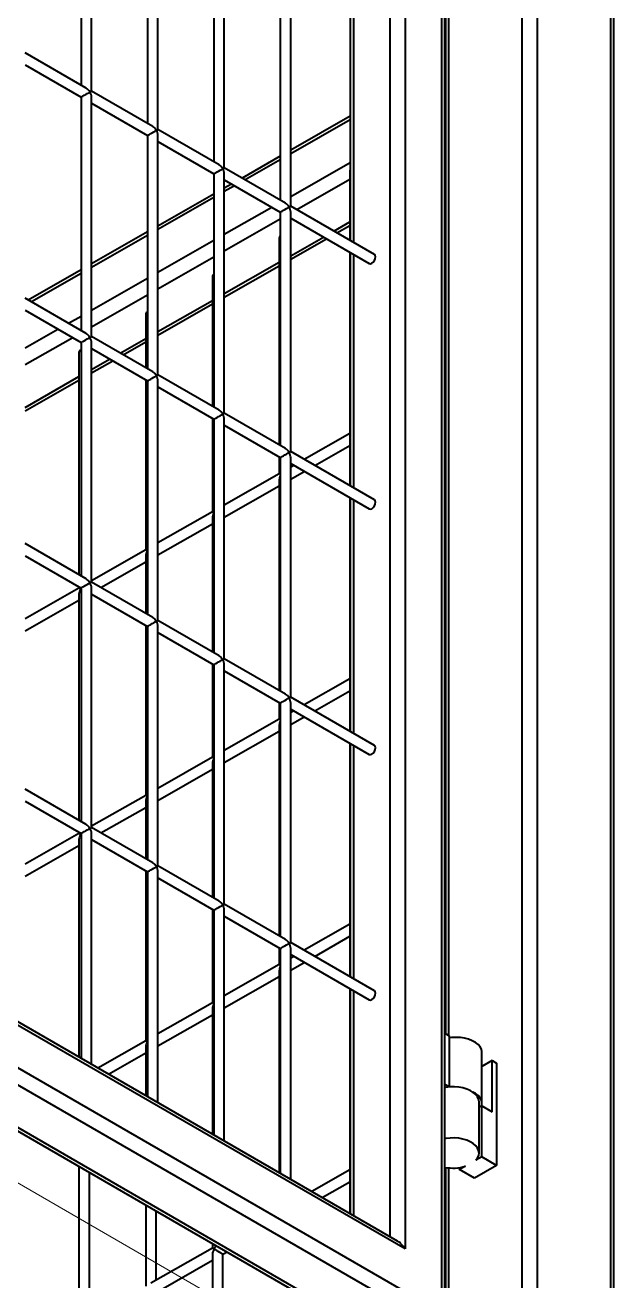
# Model space of a CAD drawing. Header units: millimetres. Extents: x 0 to 420, y 0 to 297.
# Drawn here: x 303.1 to 308.74, y 133.57 to 145.6 of the extents above; entities that cross this region are included whole.
import ezdxf

# ---------------------------------------------------------------- set-up
doc = ezdxf.new("R2010")
doc.units = ezdxf.units.MM

msp = doc.modelspace()

# ---------------------------------------------------------------- linework, layer by layer
at = {"color": 8, "linetype": 'Continuous', "lineweight": 40}
for p, q in [((307.8616, 131.7194), (307.8616, 163.8912)), ((308.003, 163.8912), (308.003, 131.7194)), ((308.7101, 131.3112), (308.7101, 163.483)), ((306.5958, 133.9946), (306.5958, 162.2131)), ((307.1545, 159.1518), (307.1545, 135.9247)), ((306.2423, 145.7593), (306.2423, 143.5231)), ((306.213, 144.6976), (305.6417, 144.3716)), ((305.5417, 144.3146), (305.2046, 144.1221)), ((305.6417, 143.9633), (306.213, 144.2893)), ((305.104, 144.0647), (305.0054, 144.0085)), ((306.2098, 144.1247), (305.7021, 143.8349)), ((304.9054, 143.9514), (304.369, 143.6453)), ((305.0054, 143.6002), (305.4596, 143.8594)), ((305.5417, 143.7435), (305.0054, 143.4374)), ((306.0556, 143.6308), (306.2098, 143.7188)), ((304.269, 143.5882), (303.7326, 143.2822)), ((304.369, 143.237), (304.9054, 143.5431)), ((305.6417, 143.3947), (305.955, 143.5734)), ((304.9054, 143.3803), (304.369, 143.0742)), ((305.0054, 143.0315), (305.5323, 143.3322)), ((306.2423, 143.4076), (306.2423, 141.1714)), ((303.6326, 143.2251), (303.156, 142.9531)), ((303.7326, 142.8739), (304.269, 143.18)), ((304.269, 143.0172), (303.7326, 142.7111)), ((304.369, 142.6684), (304.8922, 142.967)), ((303.5116, 142.7478), (303.6326, 142.8168)), ((303.0962, 142.5107), (303.411, 142.6904)), ((303.5529, 142.6085), (303.0962, 142.3479)), ((304.007, 142.4618), (304.2522, 142.6017)), ((303.7326, 142.3052), (303.9064, 142.4044)), ((303.0962, 141.9421), (303.6121, 142.2365)), ((306.2423, 141.056), (306.2423, 138.8198)), ((306.2423, 138.7043), (306.2423, 136.4682)), ((306.2423, 136.3527), (306.2423, 134.1987)), ((307.1545, 134.6556), (307.1545, 131.3112))]:
    msp.add_line(p, q, dxfattribs=at)
at = {"color": 7, "linetype": 'Continuous', "lineweight": 40}
for p, q in [((308.7394, 131.2943), (308.7394, 163.4422)), ((307.0908, 133.2668), (307.0908, 162.4989)), ((307.1201, 133.1682), (307.1201, 162.5159)), ((306.7373, 162.2948), (306.7373, 133.8792)), ((307.1252, 159.1558), (307.1252, 135.9416)), ((303.6326, 147.2658), (303.6326, 145.0296)), ((303.7326, 144.9719), (303.7326, 147.2658)), ((304.269, 146.8984), (304.269, 144.6623)), ((304.369, 144.6045), (304.369, 146.8984)), ((304.9054, 146.531), (304.9054, 144.2949)), ((305.0054, 144.2371), (305.0054, 146.531)), ((305.5418, 146.1637), (305.5418, 143.9275)), ((305.6417, 143.8698), (305.6417, 146.1637)), ((306.213, 145.7762), (306.213, 143.54)), ((303.6826, 145.0008), (303.0962, 145.3393)), ((303.0962, 145.2238), (303.6326, 144.9142)), ((303.6326, 144.9142), (303.6326, 142.678)), ((304.319, 144.6334), (303.7326, 144.9719)), ((303.7326, 142.6203), (303.7326, 144.9142)), ((303.7326, 144.8564), (304.269, 144.5468)), ((306.213, 144.7316), (305.6417, 144.4056)), ((304.269, 144.5468), (304.269, 142.3106)), ((304.9553, 144.266), (304.369, 144.6045)), ((304.369, 142.2529), (304.369, 144.5468)), ((304.369, 144.4891), (304.9054, 144.1794)), ((305.5417, 144.3485), (305.175, 144.1392)), ((304.9054, 144.1794), (304.9054, 141.9432)), ((305.5917, 143.8986), (305.0054, 144.2371)), ((305.0054, 141.8855), (305.0054, 144.1794)), ((306.2098, 144.2053), (306.2098, 143.5418)), ((305.0054, 144.1217), (305.5417, 143.812)), ((305.0744, 144.0818), (305.0054, 144.0424)), ((304.9054, 143.9854), (304.369, 143.6793)), ((305.5418, 143.812), (305.5418, 141.5759)), ((306.4441, 143.4066), (305.6417, 143.8698)), ((305.6417, 141.5181), (305.6417, 143.812)), ((305.6417, 143.7543), (306.3941, 143.32)), ((306.0848, 143.614), (306.2098, 143.6853)), ((304.269, 143.6222), (303.7326, 143.3161)), ((305.5323, 143.5637), (305.5323, 141.5813)), ((305.6417, 143.3612), (305.9842, 143.5566)), ((306.2098, 143.4264), (306.2098, 141.1902)), ((306.213, 143.4245), (306.213, 141.1883)), ((305.0054, 142.998), (305.5323, 143.2987)), ((303.6326, 143.2591), (303.1264, 142.9702)), ((304.8922, 143.1984), (304.8922, 141.9508)), ((307.1252, 143.2453), (307.1201, 143.244)), ((303.6826, 142.6491), (303.0962, 142.9877)), ((303.0962, 142.8722), (303.6326, 142.5625)), ((304.2522, 142.8332), (304.2522, 142.3203)), ((304.369, 142.6349), (304.8922, 142.9335)), ((307.1252, 142.7554), (307.1201, 142.7541)), ((307.1252, 142.745), (307.1201, 142.7441)), ((304.319, 142.2818), (303.7326, 142.6203)), ((303.6121, 142.4679), (303.6121, 140.3382)), ((303.6326, 142.5625), (303.6326, 140.3264)), ((303.7326, 140.2686), (303.7326, 142.5625)), ((303.7326, 142.5048), (304.269, 142.1952)), ((304.0362, 142.445), (304.2522, 142.5682)), ((303.7326, 142.2717), (303.9356, 142.3876)), ((304.9553, 141.9144), (304.369, 142.2529)), ((307.1252, 142.2551), (307.1201, 142.2542)), ((303.0962, 141.9086), (303.6121, 142.203)), ((304.2522, 142.2048), (304.2522, 140.5759)), ((304.269, 142.1952), (304.269, 139.959)), ((304.369, 139.9013), (304.369, 142.1952)), ((304.369, 142.1374), (304.9054, 141.8278)), ((307.1201, 141.9795), (307.1252, 141.9786)), ((305.5917, 141.547), (305.0054, 141.8855)), ((304.8922, 141.8353), (304.8922, 140.9411)), ((304.9054, 141.8278), (304.9054, 139.5916)), ((305.0054, 139.5339), (305.0054, 141.8278)), ((305.0054, 141.77), (305.5417, 141.4604)), ((306.2098, 141.693), (305.7718, 141.4431)), ((306.4441, 141.055), (305.6417, 141.5181)), ((305.8721, 141.3852), (306.2098, 141.5778)), ((305.5323, 141.4658), (305.5323, 141.3064)), ((305.5418, 141.4604), (305.5418, 139.2242)), ((305.6417, 139.1665), (305.6417, 141.4604)), ((305.6417, 141.4027), (306.3941, 140.9684)), ((305.6712, 141.3857), (305.6417, 141.3688)), ((305.5323, 141.3064), (305.0054, 141.0057)), ((305.6417, 141.2537), (305.7715, 141.3278)), ((305.0054, 140.8906), (305.5323, 141.1913)), ((305.5323, 141.2483), (305.5323, 139.2297)), ((306.2098, 141.0747), (306.2098, 138.8386)), ((306.213, 141.0729), (306.213, 138.8367)), ((304.8922, 140.9411), (304.369, 140.6425)), ((304.369, 140.5274), (304.8922, 140.826)), ((304.8922, 140.8831), (304.8922, 139.5992)), ((303.6826, 140.2975), (303.0962, 140.636)), ((304.2522, 140.5759), (303.7326, 140.2794)), ((303.0962, 140.5206), (303.6326, 140.2109)), ((303.8235, 140.2161), (304.2522, 140.4608)), ((304.2522, 140.5178), (304.2522, 139.9687)), ((306.7373, 133.8792), (295.4801, 140.3778)), ((306.6665, 133.9538), (295.5094, 140.3947)), ((295.1266, 140.1736), (307.0908, 133.2668)), ((303.6121, 140.2106), (303.0962, 139.9162)), ((303.6121, 140.2227), (303.6121, 140.2106)), ((303.6326, 140.2109), (303.6326, 137.9747)), ((304.319, 139.9301), (303.7326, 140.2686)), ((303.7326, 137.917), (303.7326, 140.2109)), ((307.0908, 133.1035), (294.9851, 140.0919)), ((303.0962, 139.8011), (303.6121, 140.0955)), ((303.6121, 140.1526), (303.6121, 137.9865)), ((303.7326, 140.1532), (304.269, 139.8435)), ((294.6023, 139.8709), (306.6666, 132.9064)), ((294.6316, 139.8878), (306.7373, 132.8994)), ((304.2522, 139.8532), (304.2522, 138.2243)), ((304.269, 139.8435), (304.269, 137.6073)), ((304.9553, 139.5627), (304.369, 139.9013)), ((304.369, 137.5496), (304.369, 139.8435)), ((304.369, 139.7858), (304.9054, 139.4761)), ((304.8922, 139.4837), (304.8922, 138.5895)), ((304.9054, 139.4761), (304.9054, 137.24)), ((305.5917, 139.1954), (305.0054, 139.5339)), ((305.0054, 137.1822), (305.0054, 139.4761)), ((305.0054, 139.4184), (305.5417, 139.1087)), ((306.2098, 139.3413), (305.7718, 139.0914)), ((305.8721, 139.0335), (306.2098, 139.2262)), ((305.5323, 139.1142), (305.5323, 138.9548)), ((305.5418, 139.1087), (305.5418, 136.8726)), ((306.4441, 138.7033), (305.6417, 139.1665)), ((305.6417, 136.8148), (305.6417, 139.1087)), ((305.6417, 139.051), (306.3941, 138.6167)), ((305.6712, 139.034), (305.6417, 139.0172)), ((305.6417, 138.9021), (305.7715, 138.9761)), ((305.5323, 138.9548), (305.0054, 138.6541)), ((305.5323, 138.8967), (305.5323, 136.878)), ((305.0054, 138.5389), (305.5323, 138.8396)), ((306.2098, 138.7231), (306.2098, 136.4869)), ((306.213, 138.7212), (306.213, 136.4851)), ((304.8922, 138.5895), (304.369, 138.2909)), ((304.8922, 138.5314), (304.8922, 137.2475)), ((304.369, 138.1758), (304.8922, 138.4744)), ((303.6826, 137.9459), (303.0962, 138.2844)), ((303.0962, 138.1689), (303.6326, 137.8593)), ((304.2522, 138.2243), (303.7326, 137.9278)), ((304.2522, 138.1662), (304.2522, 137.617)), ((303.8235, 137.8645), (304.2522, 138.1091)), ((304.319, 137.5785), (303.7326, 137.917)), ((303.6121, 137.859), (303.0962, 137.5646)), ((303.6121, 137.8711), (303.6121, 137.859)), ((303.6121, 137.8009), (303.6121, 135.7171)), ((303.6326, 137.8593), (303.6326, 135.7053)), ((303.7326, 135.6476), (303.7326, 137.8593)), ((303.7326, 137.8015), (304.269, 137.4919)), ((303.0962, 137.4495), (303.6121, 137.7439)), ((304.9553, 137.2111), (304.369, 137.5496)), ((304.2522, 137.5016), (304.2522, 135.8726)), ((304.269, 137.4919), (304.269, 135.3379)), ((304.369, 135.2802), (304.369, 137.4919)), ((304.369, 137.4341), (304.9054, 137.1245)), ((305.5917, 136.8437), (305.0054, 137.1822)), ((304.8922, 137.1321), (304.8922, 136.2379)), ((304.9054, 137.1245), (304.9054, 134.9705)), ((305.0054, 134.9128), (305.0054, 137.1245)), ((305.0054, 137.0668), (305.5417, 136.7571)), ((306.2098, 136.9897), (305.7718, 136.7398)), ((306.4441, 136.3517), (305.6417, 136.8148)), ((305.8721, 136.6819), (306.2098, 136.8746)), ((305.5323, 136.7626), (305.5323, 136.6031)), ((305.5418, 136.7571), (305.5418, 134.6031)), ((305.6417, 134.5454), (305.6417, 136.7571)), ((305.6417, 136.6994), (306.3941, 136.2651)), ((305.6712, 136.6824), (305.6417, 136.6656)), ((305.5323, 136.6031), (305.0054, 136.3024)), ((305.6417, 136.5504), (305.7715, 136.6245)), ((305.0054, 136.1873), (305.5323, 136.488)), ((305.5323, 136.545), (305.5323, 134.6086)), ((306.2098, 136.3715), (306.2098, 134.2175)), ((306.213, 136.3696), (306.213, 134.2156)), ((304.8922, 136.2379), (304.369, 135.9393)), ((304.369, 135.8241), (304.8922, 136.1227)), ((304.8922, 136.1798), (304.8922, 134.9781)), ((304.2522, 135.8726), (303.7948, 135.6116)), ((307.1201, 135.9445), (307.1615, 135.9206)), ((307.1615, 135.9206), (307.1615, 135.4306)), ((303.8951, 135.5537), (304.2522, 135.7575)), ((304.2522, 135.8146), (304.2522, 135.3476)), ((307.4752, 135.2714), (307.4752, 135.7614)), ((307.5717, 135.6838), (307.4752, 135.6281)), ((307.5717, 135.1939), (307.5717, 135.6838)), ((307.5717, 135.6838), (307.6141, 135.6593)), ((307.6141, 135.6593), (307.6141, 134.6795)), ((307.1615, 135.4306), (307.1201, 135.4546)), ((307.4469, 134.7979), (307.4469, 135.2878)), ((307.4727, 135.251), (307.4469, 135.2362)), ((307.4727, 134.7611), (307.4727, 135.251)), ((307.4727, 135.251), (307.5717, 135.1939)), ((307.4727, 134.7611), (307.4161, 134.7285)), ((307.6141, 134.6795), (307.4727, 134.7611)), ((303.6121, 134.6697), (303.6121, 133.1557)), ((306.2098, 134.6381), (305.8434, 134.429)), ((307.1252, 134.6596), (307.1252, 131.2943)), ((307.3171, 134.6713), (307.2605, 134.6387)), ((307.2605, 134.6387), (307.2605, 134.6583)), ((307.4019, 134.557), (307.2605, 134.6387)), ((307.6141, 134.6795), (307.4019, 134.557)), ((303.7121, 133.2128), (303.7121, 134.612)), ((305.9437, 134.3711), (306.2098, 134.5229)), ((304.2522, 134.3002), (304.2522, 133.521)), ((304.3522, 133.5781), (304.3522, 134.2425)), ((304.8922, 133.9307), (304.8922, 133.8862)), ((304.8922, 133.8862), (304.3026, 133.5498)), ((304.8922, 133.8282), (304.8922, 131.5346)), ((304.9922, 133.8282), (305.0313, 133.8504)), ((304.9922, 131.5917), (304.9922, 133.8282)), ((304.3522, 133.4629), (304.8922, 133.7711))]:
    msp.add_line(p, q, dxfattribs=at)
at = {"color": 7, "linetype": 'Continuous', "lineweight": 20}
msp.add_line((323.7715, 122.5348), (265.7887, 156.0075), dxfattribs=at)
at = {"color": 7, "linetype": 'Continuous', "lineweight": 40, "flags": 128}
for points in [[(306.3941, 143.32), (306.4055, 143.3178), (306.4191, 143.3225)], [(306.4191, 143.3225), (306.4326, 143.3334), (306.4441, 143.3489), (306.4517, 143.3665), (306.4544, 143.3837), (306.4517, 143.3978), (306.4441, 143.4066), (306.4441, 143.4066)], [(306.4191, 140.9708), (306.4326, 140.9817), (306.4441, 140.9972), (306.4517, 141.0149), (306.4544, 141.0321), (306.4517, 141.0461), (306.4441, 141.055), (306.4441, 141.055)], [(306.3941, 140.9684), (306.4055, 140.9661), (306.4191, 140.9708)], [(306.3941, 138.6167), (306.4055, 138.6145), (306.4191, 138.6192)], [(306.4191, 138.6192), (306.4326, 138.6301), (306.4441, 138.6456), (306.4517, 138.6633), (306.4544, 138.6804), (306.4517, 138.6945), (306.4441, 138.7033), (306.4441, 138.7033)], [(306.4191, 136.2676), (306.4326, 136.2785), (306.4441, 136.2939), (306.4517, 136.3116), (306.4544, 136.3288), (306.4517, 136.3429), (306.4441, 136.3517), (306.4441, 136.3517)], [(306.3941, 136.2651), (306.4055, 136.2629), (306.4191, 136.2676)], [(307.4752, 135.7614), (307.4748, 135.7693), (307.469, 135.7933), (307.4563, 135.8164), (307.4371, 135.838), (307.4119, 135.8574), (307.3814, 135.874), (307.3466, 135.8875), (307.3083, 135.8975), (307.2677, 135.9036), (307.2258, 135.9057), (307.184, 135.9037), (307.1615, 135.9009)], [(307.4469, 135.2878), (307.4469, 135.2882), (307.4432, 135.3123), (307.4327, 135.3358), (307.4154, 135.3579), (307.392, 135.378), (307.3631, 135.3956), (307.3296, 135.4101), (307.2922, 135.4212), (307.2522, 135.4285), (307.2107, 135.4319), (307.1687, 135.4312), (307.1275, 135.4264), (307.1201, 135.4251)], [(307.4727, 135.251), (307.4736, 135.2552), (307.4748, 135.2794), (307.469, 135.3034), (307.4563, 135.3265), (307.4371, 135.348), (307.4119, 135.3674), (307.3872, 135.3813)], [(307.4161, 134.7285), (307.4331, 134.7506), (307.4435, 134.7741), (307.4469, 134.7982), (307.4432, 134.8224), (307.4327, 134.8458), (307.4154, 134.8679), (307.392, 134.8881), (307.3631, 134.9056), (307.3296, 134.9202), (307.2922, 134.9313), (307.2522, 134.9386), (307.2107, 134.942), (307.1687, 134.9413), (307.1275, 134.9365), (307.1201, 134.9352)]]:
    msp.add_lwpolyline(points, dxfattribs=at)
at = {"color": 7, "linetype": 'Continuous', "lineweight": 40}
for centre, radius, start, end in [((305.554, 143.5626), 0.0217, 124.36738, 177.21156), ((304.9149, 143.1973), 0.0227, 114.92596, 177.20464), ((304.2784, 142.8301), 0.0265, 111.00765, 173.22261), ((303.6397, 142.4643), 0.0278, 104.86165, 172.53098), ((307.1966, 135.0674), 0.414, 259.35622, 286.92247)]:
    msp.add_arc(centre, radius, start, end, dxfattribs=at)
for centre, major_axis, ratio, start_param, end_param in [((303.6826, 144.943), (-0.0354, 0.0612), 0.5773346, 4.7123483, 5.4978278), ((303.6826, 144.943), (0.05, 0.0289), 0.0000704, 3.141552, 5.4977465), ((303.6826, 144.943), (0.05, 0.0289), 0.0000704, 5.4977465, 6.2831447), ((303.6826, 144.943), (-0.0354, 0.0612), 0.5773346, 3.9269502, 4.7123483), ((304.319, 144.5757), (-0.0354, 0.0612), 0.5773346, 4.7123483, 5.4978278), ((304.319, 144.5757), (0.05, 0.0289), 0.0000704, 3.141552, 5.4977465), ((304.319, 144.5757), (0.05, 0.0289), 0.0000704, 5.4977465, 6.2831447), ((304.319, 144.5757), (-0.0354, 0.0612), 0.5773346, 3.9269502, 4.7123483), ((304.9554, 144.2083), (-0.0354, 0.0612), 0.5773346, 4.7123483, 5.4978278), ((304.9554, 144.2083), (0.05, 0.0289), 0.0000704, 3.141552, 5.4977465), ((304.9554, 144.2083), (0.05, 0.0289), 0.0000704, 5.4977465, 6.2831447), ((304.9554, 144.2083), (-0.0354, 0.0612), 0.5773346, 3.9269502, 4.7123483), ((306.3098, 144.2634), (0.071, 0.1223), 0.5756597, 2.1060822, 2.3605716), ((305.5918, 143.8409), (-0.0354, 0.0612), 0.5773346, 4.7123483, 5.4978278), ((305.5918, 143.8409), (0.05, 0.0289), 0.0000704, 3.141552, 5.4977465), ((305.5918, 143.8409), (0.05, 0.0289), 0.0000704, 5.4977465, 6.2831447), ((305.5918, 143.8409), (-0.0354, 0.0612), 0.5773346, 3.9269502, 4.7123483), ((303.6826, 142.5914), (0.05, 0.0289), 0.0000704, 3.141552, 5.4977465), ((303.6826, 142.5914), (-0.0354, 0.0612), 0.5773346, 4.7123483, 5.4978278), ((303.6826, 142.5914), (0.05, 0.0289), 0.0000704, 5.4977465, 6.2831447), ((303.6826, 142.5914), (-0.0354, 0.0612), 0.5773346, 3.9269502, 4.7123483), ((304.319, 142.224), (0.05, 0.0289), 0.0000704, 3.141552, 5.4977465), ((304.319, 142.224), (-0.0354, 0.0612), 0.5773346, 4.7123483, 5.4978278), ((304.319, 142.224), (0.05, 0.0289), 0.0000704, 5.4977465, 6.2831447), ((304.319, 142.224), (-0.0354, 0.0612), 0.5773346, 3.9269502, 4.7123483), ((304.9554, 141.8566), (0.05, 0.0289), 0.0000704, 3.141552, 5.4977465), ((304.9554, 141.8566), (-0.0354, 0.0612), 0.5773346, 4.7123483, 5.4978278), ((304.9554, 141.8566), (0.05, 0.0289), 0.0000704, 5.4977465, 6.2831447), ((304.9554, 141.8566), (-0.0354, 0.0612), 0.5773346, 3.9269502, 4.7123483), ((305.5918, 141.4893), (0.05, 0.0289), 0.0000704, 3.141552, 5.4977465), ((305.5918, 141.4893), (-0.0354, 0.0612), 0.5773346, 4.7123483, 5.4978278), ((305.5918, 141.4893), (0.05, 0.0289), 0.0000704, 5.4977465, 6.2831447), ((305.5918, 141.4893), (-0.0354, 0.0612), 0.5773346, 3.9269502, 4.7123483), ((305.5823, 141.2774), (0.05, -0.029), 0.0024384, 2.5185799, 3.1401766), ((305.5823, 141.2774), (0.0355, 0.0611), 0.5756597, 1.7361429, 2.3605716), ((304.9422, 140.9121), (0.05, -0.029), 0.0024384, 2.4019831, 3.1401766), ((304.9422, 140.9121), (0.0355, 0.0611), 0.5756597, 1.6195461, 2.3605716), ((304.3022, 140.5469), (0.05, -0.029), 0.0024384, 2.3518174, 3.1401766), ((304.3022, 140.5469), (0.0355, 0.0611), 0.5756597, 1.5693803, 2.3605716), ((304.3022, 140.5469), (0.0355, 0.0611), 0.5756597, 1.5162735, 1.5693803), ((304.3022, 140.5469), (0.05, -0.029), 0.0024384, 2.2987106, 2.3518174), ((303.6826, 140.2398), (-0.0354, 0.0612), 0.5773346, 4.7123483, 5.4978278), ((303.6621, 140.1816), (0.05, -0.029), 0.0024384, 2.3518174, 3.1401766), ((303.6621, 140.1816), (0.0355, 0.0611), 0.5756597, 1.5693803, 2.3605716), ((303.6621, 140.1816), (0.0355, 0.0611), 0.5756597, 1.4218572, 1.5693803), ((303.6621, 140.1816), (0.05, -0.029), 0.0024384, 2.2041825, 2.3518174), ((303.6826, 140.2398), (0.05, 0.0289), 0.0000704, 3.141552, 5.4977465), ((303.6826, 140.2398), (0.05, 0.0289), 0.0000704, 5.4977465, 6.2831447), ((303.6826, 140.2398), (-0.0354, 0.0612), 0.5773346, 3.9269502, 4.7123483), ((304.319, 139.8724), (-0.0354, 0.0612), 0.5773346, 4.7123483, 5.4978278), ((304.319, 139.8724), (0.05, 0.0289), 0.0000704, 3.141552, 5.4977465), ((304.319, 139.8724), (0.05, 0.0289), 0.0000704, 5.4977465, 6.2831447), ((304.319, 139.8724), (-0.0354, 0.0612), 0.5773346, 3.9269502, 4.7123483), ((304.9554, 139.505), (0.05, 0.0289), 0.0000704, 3.141552, 5.4977465), ((304.9554, 139.505), (-0.0354, 0.0612), 0.5773346, 4.7123483, 5.4978278), ((304.9554, 139.505), (0.05, 0.0289), 0.0000704, 5.4977465, 6.2831447), ((304.9554, 139.505), (-0.0354, 0.0612), 0.5773346, 3.9269502, 4.7123483), ((305.5918, 139.1376), (0.05, 0.0289), 0.0000704, 3.141552, 5.4977465), ((305.5918, 139.1376), (-0.0354, 0.0612), 0.5773346, 4.7123483, 5.4978278), ((305.5918, 139.1376), (0.05, 0.0289), 0.0000704, 5.4977465, 6.2831447), ((305.5918, 139.1376), (-0.0354, 0.0612), 0.5773346, 3.9269502, 4.7123483), ((305.5823, 138.9257), (0.05, -0.029), 0.0024384, 2.5185799, 3.1401766), ((305.5823, 138.9257), (0.0355, 0.0611), 0.5756597, 1.7361429, 2.3605716), ((304.9422, 138.5605), (0.05, -0.029), 0.0024384, 2.4019831, 3.1401766), ((304.9422, 138.5605), (0.0355, 0.0611), 0.5756597, 1.6195461, 2.3605716), ((304.3022, 138.1952), (0.05, -0.029), 0.0024384, 2.3518174, 3.1401766), ((304.3022, 138.1952), (0.0355, 0.0611), 0.5756597, 1.5693803, 2.3605716), ((304.3022, 138.1952), (0.0355, 0.0611), 0.5756597, 1.5162735, 1.5693803), ((304.3022, 138.1952), (0.05, -0.029), 0.0024384, 2.2987106, 2.3518174), ((303.6826, 137.8881), (0.05, 0.0289), 0.0000704, 3.141552, 5.4977465), ((303.6826, 137.8881), (-0.0354, 0.0612), 0.5773346, 4.7123483, 5.4978278), ((303.6826, 137.8881), (0.05, 0.0289), 0.0000704, 5.4977465, 6.2831447), ((303.6826, 137.8881), (-0.0354, 0.0612), 0.5773346, 3.9269502, 4.7123483), ((303.6621, 137.83), (0.05, -0.029), 0.0024384, 2.3518174, 3.1401766), ((303.6621, 137.83), (0.0355, 0.0611), 0.5756597, 1.5693803, 2.3605716), ((303.6621, 137.83), (0.0355, 0.0611), 0.5756597, 1.4218572, 1.5693803), ((303.6621, 137.83), (0.05, -0.029), 0.0024384, 2.2041825, 2.3518174), ((304.319, 137.5207), (0.05, 0.0289), 0.0000704, 3.141552, 5.4977465), ((304.319, 137.5207), (-0.0354, 0.0612), 0.5773346, 4.7123483, 5.4978278), ((304.319, 137.5207), (0.05, 0.0289), 0.0000704, 5.4977465, 6.2831447), ((304.319, 137.5207), (-0.0354, 0.0612), 0.5773346, 3.9269502, 4.7123483), ((304.9554, 137.1534), (0.05, 0.0289), 0.0000704, 3.141552, 5.4977465), ((304.9554, 137.1534), (-0.0354, 0.0612), 0.5773346, 4.7123483, 5.4978278), ((304.9554, 137.1534), (0.05, 0.0289), 0.0000704, 5.4977465, 6.2831447), ((304.9554, 137.1534), (-0.0354, 0.0612), 0.5773346, 3.9269502, 4.7123483), ((305.5918, 136.786), (0.05, 0.0289), 0.0000704, 3.141552, 5.4977465), ((305.5918, 136.786), (-0.0354, 0.0612), 0.5773346, 4.7123483, 5.4978278), ((305.5918, 136.786), (0.05, 0.0289), 0.0000704, 5.4977465, 6.2831447), ((305.5918, 136.786), (-0.0354, 0.0612), 0.5773346, 3.9269502, 4.7123483), ((305.5823, 136.5741), (0.05, -0.029), 0.0024384, 2.5185799, 3.1401766), ((305.5823, 136.5741), (0.0355, 0.0611), 0.5756597, 1.7361429, 2.3605716), ((304.9422, 136.2088), (0.05, -0.029), 0.0024384, 2.4019831, 3.1401766), ((304.9422, 136.2088), (0.0355, 0.0611), 0.5756597, 1.6195461, 2.3605716), ((304.3022, 135.8436), (0.05, -0.029), 0.0024384, 2.3518174, 3.1401766), ((304.3022, 135.8436), (0.0355, 0.0611), 0.5756597, 1.5693803, 2.3605716), ((304.3022, 135.8436), (0.0355, 0.0611), 0.5756597, 1.5162735, 1.5693803), ((304.3022, 135.8436), (0.05, -0.029), 0.0024384, 2.2987106, 2.3518174), ((306.6666, 133.8383), (-0.0707, 0.1225), 0.5773346, 4.7123483, 5.4978278), ((304.9422, 133.8572), (0.05, -0.029), 0.0024384, 2.3518174, 3.1401766), ((304.9422, 133.8572), (0.0355, 0.0611), 0.5756597, 1.5693803, 2.3605716), ((304.9422, 133.8572), (0.0355, 0.0611), 0.5756597, 0.9941322, 1.5693803), ((304.9422, 133.8572), (0.05, -0.029), 0.0024384, 0.001416, 2.3518174)]:
    msp.add_ellipse(centre, major_axis=major_axis, ratio=ratio, start_param=start_param, end_param=end_param, dxfattribs=at)

doc.saveas('drawing.dxf')
